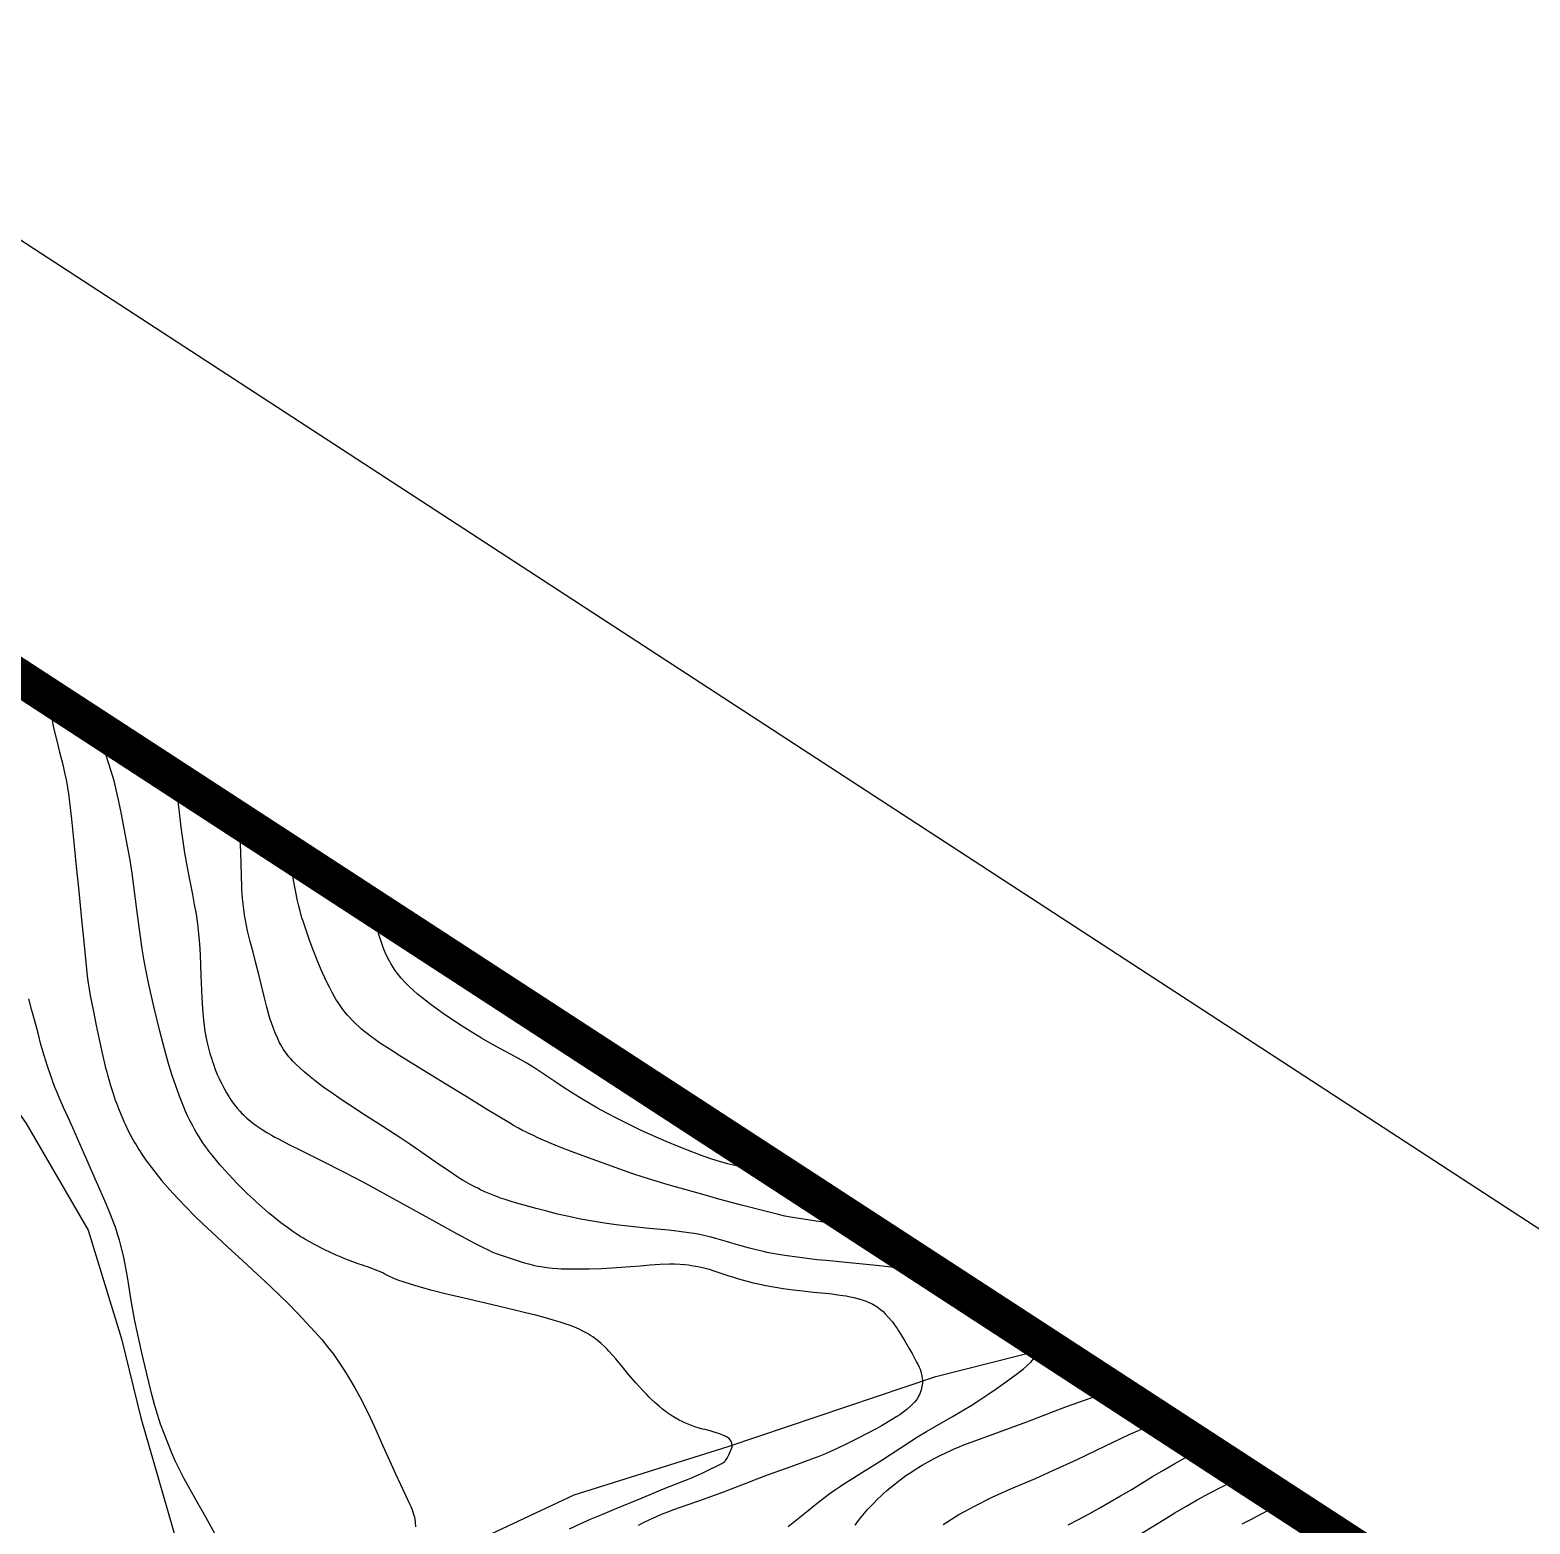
# Model space of a CAD drawing. Header units: millimetres. Extents: x 156921 to 159642, y 477538 to 479586.
# Drawn here: x 157450 to 157531.8, y 479382.6 to 479464 of the extents above; entities that cross this region are included whole.
import ezdxf
from ezdxf.enums import TextEntityAlignment as Align

# ---------------------------------------------------------------- set-up
doc = ezdxf.new("R2010")
doc.units = ezdxf.units.MM
doc.header["$MEASUREMENT"] = 0
doc.linetypes.add('AM4', pattern=[4, 0, -4])
doc.layers.add('99_가이드라인', color=83, linetype='Continuous', plot=False)
for name, color, linetype in [('CX-BORD-LIN1', 4, 'Continuous'), ('CX-BORD-LIN2', 3, 'Continuous'), ('CX-BORD-TEX3', 6, 'Continuous')]:
    doc.layers.add(name, color=color, linetype=linetype)
for name, color, linetype, transparency in [('D0025111', 66, 'AM4', 0.6), ('E0022112', 146, 'Continuous', 0.6), ('F0017111', 94, 'Continuous', 0.6), ('F0017114', 80, 'Continuous', 0.6)]:
    doc.layers.add(name, color=color, linetype=linetype, transparency=transparency)
doc.styles.add('TB_TEXT', font='BAREUNDOTUMPRO1.TTF')
doc.styles.add('TB_WBTXT', font='BareunDotumPro3.ttf')

# ---------------------------------------------------------------- blocks, each defined once
blk = doc.blocks.new('한맥도곽')
at = {"layer": '99_가이드라인'}
blk.add_lwpolyline([(0, 594), (841, 594), (841, 0), (0, 0)], close=True, dxfattribs=at)
at = {"layer": 'CX-BORD-LIN1', "const_width": 2}
blk.add_lwpolyline([(821, 20), (25, 20), (25, 574), (821, 574)], close=True, dxfattribs=at)
at = {"layer": 'CX-BORD-LIN1', "style": 'TB_TEXT'}
for tag, height, p in [('TR_RDAT5', 3.5, (342.5, 53)), ('TR_DGN5', 3.5, (476.118, 53)), ('TR_CHK5', 3.5, (506.118, 53)), ('TR_APP5', 3.5, (536.118, 53)), ('TR_RNUM5', 3, (310.105, 52.637)), ('TR_RDAT4', 3.5, (342.5, 47)), ('TR_DGN4', 3.5, (476.118, 47)), ('TR_CHK4', 3.5, (506.118, 47)), ('TR_APP4', 3.5, (536.118, 47)), ('TR_RNUM4', 3, (310.105, 46.637)), ('TR_RDAT3', 3.5, (342.5, 41)), ('TR_DGN3', 3.5, (476.118, 41)), ('TR_CHK3', 3.5, (506.118, 41)), ('TR_APP3', 3.5, (536.118, 41)), ('TR_RNUM3', 3, (310.105, 40.637)), ('TR_RDAT2', 3.5, (342.5, 35)), ('TR_DGN2', 3.5, (476.118, 35)), ('TR_CHK2', 3.5, (506.118, 35)), ('TR_APP2', 3.5, (536.118, 35)), ('TR_RNUM2', 3, (310.105, 34.637)), ('TR_RDAT1', 3.5, (342.5, 29)), ('TR_DGN1', 3.5, (476.118, 29)), ('TR_CHK1', 3.5, (506.118, 29)), ('TR_APP1', 3.5, (536.118, 29)), ('TR_RNUM1', 3, (310.105, 28.637))]:
    blk.add_attdef(tag, text='', height=height, dxfattribs=at).set_placement(p, align=Align.MIDDLE_CENTER)
for tag, p in [('TR_RCON5', (367.303, 53)), ('TR_RCON4', (367.303, 47)), ('TR_RCON3', (367.303, 41)), ('TR_RCON2', (367.303, 35)), ('TR_RCON1', (367.303, 29))]:
    blk.add_attdef(tag, text='', height=3.5, dxfattribs=at).set_placement(p, align=Align.MIDDLE_LEFT)
at = {"layer": 'CX-BORD-LIN2', "style": 'TB_TEXT'}
for tag, p in [('TD_VERSION', (825.5, 68.015)), ('적용표준버전', (825.5, 35))]:
    blk.add_attdef(tag, text='', height=3, rotation=90, dxfattribs=at).set_placement(p, align=Align.MIDDLE_CENTER)
at = {"layer": 'CX-BORD-TEX3', "style": 'TB_TEXT'}
for tag, height, p in [('노선이정', 4.5, (170.034, 51.456)), ('설계공구', 4.5, (568, 51.361)), ('도 면 명', 4.5, (696, 43.192)), ('설 계 사', 4.5, (170, 42.588)), ('시공공구', 4.5, (568, 42.687)), ('시 공 사', 4.5, (170, 33.593)), ('도면축척', 4.5, (568.291, 33.513)), ('건설분야', 4.5, (170, 25.125)), ('건설단계', 4.5, (240, 25.125)), ('도면번호', 4.5, (568.291, 24.791)), ('편철번호', 4.5, (696, 25.002)), ('개정번호', 3, (310.082, 23.662)), ('날짜', 3, (342.5, 23.662)), ('내   용', 3, (420.5, 23.662)), ('작성자', 3, (478, 23.662)), ('검토자', 3, (508, 23.662)), ('확인자', 3, (538, 23.662))]:
    blk.add_attdef(tag, text='', height=height, dxfattribs=at).set_placement(p, align=Align.MIDDLE)
at = {"layer": 'CX-BORD-TEX3'}
for tag, height, style, p in [('TD_LNDST', 4.5, 'TB_TEXT', (240, 51.5)), ('TD_DSECT', 4.5, 'TB_TEXT', (600.5, 51.5)), ('TD_DDIST', 4.5, 'TB_TEXT', (649.5, 51.5)), ('TD_DNAME_TOP', 4.5, 'TB_TEXT', (766, 50.118)), ('TD_CSECT', 4.5, 'TB_TEXT', (600.5, 42.5)), ('TD_CDIST', 4.5, 'TB_TEXT', (649.5, 42.5)), ('TD_DNAME_MAIN', 6, 'TB_WBTXT', (766, 41.473)), ('TD_SCAL', 4.5, 'TB_TEXT', (632, 33.748)), ('TD_CCOMP', 4.5, 'TB_TEXT', (240, 33.593)), ('TD_DNAME_BOT', 4, 'TB_TEXT', (766, 33.174)), ('TD_FIELD', 4.5, 'TB_TEXT', (205, 25.125)), ('TD_CSTEP', 4.5, 'TB_TEXT', (275.744, 25.125)), ('TD_DWGCODE', 4.5, 'TB_TEXT', (632, 24.791)), ('TD_DWGNO', 4.5, 'TB_TEXT', (766, 25.002))]:
    blk.add_attdef(tag, text='', height=height, dxfattribs=dict(at, style=style)).set_placement(p, align=Align.MIDDLE_CENTER)
at = {"layer": 'CX-BORD-TEX3', "style": 'TB_TEXT'}
for tag, height, width, p in [('TD_DCOMP', 4.5, 0.85, (240, 42.588)), ('TD_CNAME', 5, 0.8, (90, 27.596))]:
    blk.add_attdef(tag, text='', height=height, dxfattribs=dict(at, width=width)).set_placement(p, align=Align.MIDDLE_CENTER)

msp = doc.modelspace()

# ---------------------------------------------------------------- linework, layer by layer
at = {"layer": 'D0025111', "linetype": 'Continuous', "transparency": 33554521, "flags": 128}
msp.add_lwpolyline([(157409.977, 479424.481), (157409.444, 479425.916), (157409.636, 479426.466), (157409.948, 479426.894), (157410.808, 479427.411), (157411.911, 479427.369), (157413.641, 479427.615), (157426.403, 479434.04), (157426.775, 479433.919), (157427.015, 479433.787), (157427.585, 479433.199), (157431.95, 479426.075), (157436.406, 479420.14), (157440.936, 479415.403), (157445.263, 479410.987), (157449.84, 479404.396), (157453.215, 479398.575), (157455.033, 479392.66), (157456.091, 479388.358), (157458.015, 479381.692)], dxfattribs=at)
msp.add_lwpolyline([(157409.977, 479424.481), (157409.444, 479425.916), (157409.636, 479426.466), (157409.948, 479426.894), (157410.808, 479427.411), (157411.911, 479427.369), (157413.641, 479427.615), (157426.403, 479434.04), (157426.775, 479433.919), (157427.015, 479433.787), (157427.585, 479433.199), (157431.95, 479426.075), (157436.406, 479420.14), (157440.936, 479415.403), (157445.263, 479410.987), (157449.84, 479404.396), (157453.215, 479398.575), (157455.033, 479392.66), (157456.091, 479388.358), (157458.015, 479381.692)], dxfattribs=at)
at = {"layer": 'E0022112', "transparency": 33554521, "flags": 128}
msp.add_lwpolyline([(157452.643, 479354.191), (157457.076, 479356.733), (157460.256, 479358.884), (157461.29, 479359.603), (157463.101, 479361.333), (157464.361, 479363.38), (157465.48, 479369.73), (157466.203, 479371.99), (157466.492, 479372.941), (157469.117, 479377.124), (157471.734, 479379.592), (157474.862, 479381.878), (157479.687, 479384.164), (157488.076, 479386.794), (157499.38, 479390.602), (157505.555, 479392.175)], dxfattribs=at)
msp.add_lwpolyline([(157452.643, 479354.191), (157457.076, 479356.733), (157460.256, 479358.884), (157461.29, 479359.603), (157463.101, 479361.333), (157464.361, 479363.38), (157465.48, 479369.73), (157466.203, 479371.99), (157466.492, 479372.941), (157469.117, 479377.124), (157471.734, 479379.592), (157474.862, 479381.878), (157479.687, 479384.164), (157488.076, 479386.794), (157499.38, 479390.602), (157505.555, 479392.175)], dxfattribs=at)
at = {"layer": 'F0017111', "transparency": 33554521, "flags": 128}
for points in [[(157451.003, 479427.701), (157451.039, 479427.524), (157451.076, 479427.326), (157451.102, 479427.165), (157451.218, 479426.522), (157451.351, 479425.877), (157451.499, 479425.241), (157451.658, 479424.623), (157451.813, 479424.017), (157451.949, 479423.418), (157452.009, 479423.119), (157452.064, 479422.819), (157452.108, 479422.554), (157452.136, 479422.365), (157452.156, 479422.212), (157452.233, 479421.597), (157452.301, 479420.973), (157452.43, 479419.701), (157452.564, 479418.389), (157452.7, 479417.048), (157452.835, 479415.685), (157452.975, 479414.279), (157453.121, 479412.802), (157453.164, 479412.422), (157453.215, 479412.04), (157453.266, 479411.704), (157453.308, 479411.464), (157453.345, 479411.271), (157453.496, 479410.501), (157453.651, 479409.734), (157453.812, 479408.973), (157453.976, 479408.221), (157454.149, 479407.491), (157454.228, 479407.181), (157454.286, 479406.964), (157454.334, 479406.794), (157454.432, 479406.459), (157454.534, 479406.131), (157454.626, 479405.851), (157454.694, 479405.655), (157454.75, 479405.502), (157454.865, 479405.198), (157454.985, 479404.9), (157455.094, 479404.642), (157455.175, 479404.46), (157455.241, 479404.317), (157455.378, 479404.033), (157455.52, 479403.756), (157455.649, 479403.519), (157455.744, 479403.352), (157455.823, 479403.222), (157455.983, 479402.964), (157456.146, 479402.712), (157456.292, 479402.495), (157456.399, 479402.343), (157456.486, 479402.224), (157456.847, 479401.747), (157457.233, 479401.269), (157457.647, 479400.788), (157458.09, 479400.304), (157458.55, 479399.825), (157459.015, 479399.359), (157459.478, 479398.909), (157459.931, 479398.479), (157460.8, 479397.677), (157461.622, 479396.925), (157462.423, 479396.185), (157462.82, 479395.816), (157463.207, 479395.449), (157464.104, 479394.575), (157464.614, 479394.061), (157465.114, 479393.533), (157465.566, 479393.036), (157465.936, 479392.616), (157466.259, 479392.226), (157466.572, 479391.817), (157466.725, 479391.607), (157466.875, 479391.39), (157467.168, 479390.943), (157467.457, 479390.473), (157467.749, 479389.978), (157468.035, 479389.463), (157468.308, 479388.934), (157468.566, 479388.4), (157468.81, 479387.869), (157469.269, 479386.826), (157469.711, 479385.824), (157469.948, 479385.303), (157470.222, 479384.714), (157470.498, 479384.133), (157470.74, 479383.634), (157470.794, 479383.518), (157470.843, 479383.401), (157470.925, 479383.162), (157470.983, 479382.948), (157471, 479382.87), (157471.009, 479382.823), (157471.028, 479382.662), (157471.053, 479382.405)], [(157451.003, 479427.701), (157451.039, 479427.524), (157451.076, 479427.326), (157451.102, 479427.165), (157451.218, 479426.522), (157451.351, 479425.877), (157451.499, 479425.241), (157451.658, 479424.623), (157451.813, 479424.017), (157451.949, 479423.418), (157452.009, 479423.119), (157452.064, 479422.819), (157452.108, 479422.554), (157452.136, 479422.365), (157452.156, 479422.212), (157452.233, 479421.597), (157452.301, 479420.973), (157452.43, 479419.701), (157452.564, 479418.389), (157452.7, 479417.048), (157452.835, 479415.685), (157452.975, 479414.279), (157453.121, 479412.802), (157453.164, 479412.422), (157453.215, 479412.04), (157453.266, 479411.704), (157453.308, 479411.464), (157453.345, 479411.271), (157453.496, 479410.501), (157453.651, 479409.734), (157453.812, 479408.973), (157453.976, 479408.221), (157454.149, 479407.491), (157454.228, 479407.181), (157454.286, 479406.964), (157454.334, 479406.794), (157454.432, 479406.459), (157454.534, 479406.131), (157454.626, 479405.851), (157454.694, 479405.655), (157454.75, 479405.502), (157454.865, 479405.198), (157454.985, 479404.9), (157455.094, 479404.642), (157455.175, 479404.46), (157455.241, 479404.317), (157455.378, 479404.033), (157455.52, 479403.756), (157455.649, 479403.519), (157455.744, 479403.352), (157455.823, 479403.222), (157455.983, 479402.964), (157456.146, 479402.712), (157456.292, 479402.495), (157456.399, 479402.343), (157456.486, 479402.224), (157456.847, 479401.747), (157457.233, 479401.269), (157457.647, 479400.788), (157458.09, 479400.304), (157458.55, 479399.825), (157459.015, 479399.359), (157459.478, 479398.909), (157459.931, 479398.479), (157460.8, 479397.677), (157461.622, 479396.925), (157462.423, 479396.185), (157462.82, 479395.816), (157463.207, 479395.449), (157464.104, 479394.575), (157464.614, 479394.061), (157465.114, 479393.533), (157465.566, 479393.036), (157465.936, 479392.616), (157466.259, 479392.226), (157466.572, 479391.817), (157466.725, 479391.607), (157466.875, 479391.39), (157467.168, 479390.943), (157467.457, 479390.473), (157467.749, 479389.978), (157468.035, 479389.463), (157468.308, 479388.934), (157468.566, 479388.4), (157468.81, 479387.869), (157469.269, 479386.826), (157469.711, 479385.824), (157469.948, 479385.303), (157470.222, 479384.714), (157470.498, 479384.133), (157470.74, 479383.634), (157470.794, 479383.518), (157470.843, 479383.401), (157470.925, 479383.162), (157470.983, 479382.948), (157471, 479382.87), (157471.009, 479382.823), (157471.028, 479382.662), (157471.053, 479382.405)], [(157457.955, 479423.174), (157457.995, 479422.848), (157458.07, 479422.25), (157458.141, 479421.64), (157458.284, 479420.394), (157458.367, 479419.766), (157458.465, 479419.143), (157458.572, 479418.535), (157458.681, 479417.953), (157458.897, 479416.858), (157458.997, 479416.331), (157459.09, 479415.801), (157459.17, 479415.266), (157459.232, 479414.722), (157459.278, 479414.168), (157459.309, 479413.604), (157459.359, 479412.449), (157459.414, 479411.257), (157459.449, 479410.644), (157459.497, 479410.021), (157459.529, 479409.708), (157459.573, 479409.398), (157459.618, 479409.13), (157459.657, 479408.94), (157459.692, 479408.79), (157459.766, 479408.491), (157459.848, 479408.197), (157459.924, 479407.942), (157459.983, 479407.762), (157460.033, 479407.62), (157460.137, 479407.34), (157460.247, 479407.068), (157460.348, 479406.835), (157460.425, 479406.673), (157460.488, 479406.547), (157460.617, 479406.299), (157460.75, 479406.064), (157460.869, 479405.865), (157460.956, 479405.73), (157461.027, 479405.626), (157461.175, 479405.422), (157461.333, 479405.226), (157461.478, 479405.059), (157461.588, 479404.943), (157461.679, 479404.854), (157461.866, 479404.68), (157462.061, 479404.513), (157462.236, 479404.373), (157462.366, 479404.278), (157462.473, 479404.205), (157462.7, 479404.055), (157462.954, 479403.899), (157463.195, 479403.757), (157463.383, 479403.652), (157463.544, 479403.565), (157464.175, 479403.232), (157464.778, 479402.929), (157465.934, 479402.354), (157467.123, 479401.753), (157467.755, 479401.429), (157468.409, 479401.086), (157469.631, 479400.418), (157471.969, 479399.118), (157473.275, 479398.397), (157474.297, 479397.853), (157474.692, 479397.651), (157474.995, 479397.499), (157475.199, 479397.401), (157475.293, 479397.359), (157475.487, 479397.295), (157476.683, 479396.895), (157476.974, 479396.804), (157477.27, 479396.723), (157477.533, 479396.66), (157477.723, 479396.622), (157477.878, 479396.595), (157478.19, 479396.548), (157478.504, 479396.512), (157478.782, 479396.488), (157478.982, 479396.478), (157479.143, 479396.474), (157479.807, 479396.465), (157480.51, 479396.473), (157481.178, 479396.494), (157481.736, 479396.526), (157482.764, 479396.598), (157483.292, 479396.637), (157483.83, 479396.683), (157484.365, 479396.724), (157484.89, 479396.748), (157485.159, 479396.748), (157485.447, 479396.733), (157485.713, 479396.71), (157485.914, 479396.685), (157486.082, 479396.658), (157486.416, 479396.598), (157486.747, 479396.522), (157487.035, 479396.445), (157487.238, 479396.381), (157487.399, 479396.324), (157487.726, 479396.212), (157488.064, 479396.102), (157488.366, 479396.008), (157488.588, 479395.943), (157488.77, 479395.892), (157489.12, 479395.797), (157489.445, 479395.714), (157489.71, 479395.651), (157489.885, 479395.613), (157490.015, 479395.589), (157490.538, 479395.494), (157491.074, 479395.408), (157491.612, 479395.332), (157492.146, 479395.266), (157492.72, 479395.202), (157493.38, 479395.137), (157493.723, 479395.102), (157494.049, 479395.062), (157494.323, 479395.023), (157494.509, 479394.993), (157494.651, 479394.967), (157494.93, 479394.909), (157495.2, 479394.839), (157495.429, 479394.77), (157495.587, 479394.713), (157495.71, 479394.663), (157495.832, 479394.609), (157495.951, 479394.547), (157496.185, 479394.403), (157496.383, 479394.256), (157496.453, 479394.198), (157496.494, 479394.161), (157496.627, 479394.024), (157496.832, 479393.802), (157497.023, 479393.574), (157497.179, 479393.37), (157497.282, 479393.221), (157497.358, 479393.099), (157497.659, 479392.606), (157497.956, 479392.101), (157498.099, 479391.849), (157498.233, 479391.6), (157498.344, 479391.385), (157498.419, 479391.235), (157498.475, 479391.116), (157498.527, 479390.996), (157498.57, 479390.875), (157498.628, 479390.628), (157498.645, 479390.511), (157498.655, 479390.409), (157498.658, 479390.33), (157498.657, 479390.282), (157498.637, 479390.119), (157498.617, 479389.99), (157498.588, 479389.866), (157498.502, 479389.63), (157498.451, 479389.524), (157498.402, 479389.434), (157498.361, 479389.367), (157498.332, 479389.328), (157498.222, 479389.206), (157498.13, 479389.108), (157498.03, 479389.01), (157497.808, 479388.815), (157497.592, 479388.645), (157497.421, 479388.524), (157497.271, 479388.427), (157496.978, 479388.242), (157496.697, 479388.071), (157496.46, 479387.931), (157496.298, 479387.84), (157496.173, 479387.773), (157495.127, 479387.226), (157494.569, 479386.947), (157493.986, 479386.668), (157493.686, 479386.531), (157493.381, 479386.399), (157493.112, 479386.286), (157492.917, 479386.208), (157492.759, 479386.147), (157492.128, 479385.911), (157491.497, 479385.689), (157490.872, 479385.472), (157490.256, 479385.247), (157489.646, 479385.015), (157489.035, 479384.774), (157488.414, 479384.53), (157487.777, 479384.284), (157487.123, 479384.044), (157486.452, 479383.813), (157485.774, 479383.581), (157485.099, 479383.337), (157484.764, 479383.21), (157484.435, 479383.078), (157484.151, 479382.958), (157483.951, 479382.869), (157483.793, 479382.796), (157483.48, 479382.648), (157483.171, 479382.493)], [(157457.955, 479423.174), (157457.995, 479422.848), (157458.07, 479422.25), (157458.141, 479421.64), (157458.284, 479420.394), (157458.367, 479419.766), (157458.465, 479419.143), (157458.572, 479418.535), (157458.681, 479417.953), (157458.897, 479416.858), (157458.997, 479416.331), (157459.09, 479415.801), (157459.17, 479415.266), (157459.232, 479414.722), (157459.278, 479414.168), (157459.309, 479413.604), (157459.359, 479412.449), (157459.414, 479411.257), (157459.449, 479410.644), (157459.497, 479410.021), (157459.529, 479409.708), (157459.573, 479409.398), (157459.618, 479409.13), (157459.657, 479408.94), (157459.692, 479408.79), (157459.766, 479408.491), (157459.848, 479408.197), (157459.924, 479407.942), (157459.983, 479407.762), (157460.033, 479407.62), (157460.137, 479407.34), (157460.247, 479407.068), (157460.348, 479406.835), (157460.425, 479406.673), (157460.488, 479406.547), (157460.617, 479406.299), (157460.75, 479406.064), (157460.869, 479405.865), (157460.956, 479405.73), (157461.027, 479405.626), (157461.175, 479405.422), (157461.333, 479405.226), (157461.478, 479405.059), (157461.588, 479404.943), (157461.679, 479404.854), (157461.866, 479404.68), (157462.061, 479404.513), (157462.236, 479404.373), (157462.366, 479404.278), (157462.473, 479404.205), (157462.7, 479404.055), (157462.954, 479403.899), (157463.195, 479403.757), (157463.383, 479403.652), (157463.544, 479403.565), (157464.175, 479403.232), (157464.778, 479402.929), (157465.934, 479402.354), (157467.123, 479401.753), (157467.755, 479401.429), (157468.409, 479401.086), (157469.631, 479400.418), (157471.969, 479399.118), (157473.275, 479398.397), (157474.297, 479397.853), (157474.692, 479397.651), (157474.995, 479397.499), (157475.199, 479397.401), (157475.293, 479397.359), (157475.487, 479397.295), (157476.683, 479396.895), (157476.974, 479396.804), (157477.27, 479396.723), (157477.533, 479396.66), (157477.723, 479396.622), (157477.878, 479396.595), (157478.19, 479396.548), (157478.504, 479396.512), (157478.782, 479396.488), (157478.982, 479396.478), (157479.143, 479396.474), (157479.807, 479396.465), (157480.51, 479396.473), (157481.178, 479396.494), (157481.736, 479396.526), (157482.764, 479396.598), (157483.292, 479396.637), (157483.83, 479396.683), (157484.365, 479396.724), (157484.89, 479396.748), (157485.159, 479396.748), (157485.447, 479396.733), (157485.713, 479396.71), (157485.914, 479396.685), (157486.082, 479396.658), (157486.416, 479396.598), (157486.747, 479396.522), (157487.035, 479396.445), (157487.238, 479396.381), (157487.399, 479396.324), (157487.726, 479396.212), (157488.064, 479396.102), (157488.366, 479396.008), (157488.588, 479395.943), (157488.77, 479395.892), (157489.12, 479395.797), (157489.445, 479395.714), (157489.71, 479395.651), (157489.885, 479395.613), (157490.015, 479395.589), (157490.538, 479395.494), (157491.074, 479395.408), (157491.612, 479395.332), (157492.146, 479395.266), (157492.72, 479395.202), (157493.38, 479395.137), (157493.723, 479395.102), (157494.049, 479395.062), (157494.323, 479395.023), (157494.509, 479394.993), (157494.651, 479394.967), (157494.93, 479394.909), (157495.2, 479394.839), (157495.429, 479394.77), (157495.587, 479394.713), (157495.71, 479394.663), (157495.832, 479394.609), (157495.951, 479394.547), (157496.185, 479394.403), (157496.383, 479394.256), (157496.453, 479394.198), (157496.494, 479394.161), (157496.627, 479394.024), (157496.832, 479393.802), (157497.023, 479393.574), (157497.179, 479393.37), (157497.282, 479393.221), (157497.358, 479393.099), (157497.659, 479392.606), (157497.956, 479392.101), (157498.099, 479391.849), (157498.233, 479391.6), (157498.344, 479391.385), (157498.419, 479391.235), (157498.475, 479391.116), (157498.527, 479390.996), (157498.57, 479390.875), (157498.628, 479390.628), (157498.645, 479390.511), (157498.655, 479390.409), (157498.658, 479390.33), (157498.657, 479390.282), (157498.637, 479390.119), (157498.617, 479389.99), (157498.588, 479389.866), (157498.502, 479389.63), (157498.451, 479389.524), (157498.402, 479389.434), (157498.361, 479389.367), (157498.332, 479389.328), (157498.222, 479389.206), (157498.13, 479389.108), (157498.03, 479389.01), (157497.808, 479388.815), (157497.592, 479388.645), (157497.421, 479388.524), (157497.271, 479388.427), (157496.978, 479388.242), (157496.697, 479388.071), (157496.46, 479387.931), (157496.298, 479387.84), (157496.173, 479387.773), (157495.127, 479387.226), (157494.569, 479386.947), (157493.986, 479386.668), (157493.686, 479386.531), (157493.381, 479386.399), (157493.112, 479386.286), (157492.917, 479386.208), (157492.759, 479386.147), (157492.128, 479385.911), (157491.497, 479385.689), (157490.872, 479385.472), (157490.256, 479385.247), (157489.646, 479385.015), (157489.035, 479384.774), (157488.414, 479384.53), (157487.777, 479384.284), (157487.123, 479384.044), (157486.452, 479383.813), (157485.774, 479383.581), (157485.099, 479383.337), (157484.764, 479383.21), (157484.435, 479383.078), (157484.151, 479382.958), (157483.951, 479382.869), (157483.793, 479382.796), (157483.48, 479382.648), (157483.171, 479382.493)], [(157499.659, 479396.015), (157499.633, 479396.022), (157498.955, 479396.188), (157498.389, 479396.313), (157497.879, 479396.411), (157497.373, 479396.499), (157496.813, 479396.58), (157496.141, 479396.659), (157495.408, 479396.734), (157494.666, 479396.805), (157493.41, 479396.917), (157492.899, 479396.968), (157492.385, 479397.03), (157491.166, 479397.2), (157490.819, 479397.254), (157490.483, 479397.312), (157490.197, 479397.367), (157489.999, 479397.409), (157489.844, 479397.445), (157489.538, 479397.518), (157489.235, 479397.597), (157488.974, 479397.669), (157488.789, 479397.724), (157488.643, 479397.769), (157488.042, 479397.95), (157487.409, 479398.13), (157487.08, 479398.215), (157486.745, 479398.292), (157486.448, 479398.352), (157486.231, 479398.39), (157486.055, 479398.417), (157485.4, 479398.509), (157485.142, 479398.541), (157484.971, 479398.559), (157484.844, 479398.571), (157483.777, 479398.674), (157482.603, 479398.798), (157481.98, 479398.874), (157481.34, 479398.964), (157480.69, 479399.067), (157480.038, 479399.185), (157479.399, 479399.315), (157478.787, 479399.456), (157478.197, 479399.604), (157477.62, 479399.756), (157476.485, 479400.071), (157476.203, 479400.155), (157475.922, 479400.246), (157475.678, 479400.33), (157475.505, 479400.394), (157475.366, 479400.448), (157475.093, 479400.558), (157474.825, 479400.674), (157474.594, 479400.78), (157474.432, 479400.859), (157474.305, 479400.924), (157474.055, 479401.055), (157473.814, 479401.189), (157473.61, 479401.308), (157473.469, 479401.395), (157473.36, 479401.465), (157472.877, 479401.784), (157472.298, 479402.18), (157471.205, 479402.936), (157470.733, 479403.26), (157470.243, 479403.585), (157469.257, 479404.228), (157468.326, 479404.834), (157467.461, 479405.393), (157466.993, 479405.702), (157466.432, 479406.089), (157466.132, 479406.304), (157465.836, 479406.522), (157465.582, 479406.716), (157465.403, 479406.857), (157465.262, 479406.97), (157464.988, 479407.2), (157464.729, 479407.432), (157464.514, 479407.638), (157464.369, 479407.787), (157464.259, 479407.907), (157464.151, 479408.03), (157464.049, 479408.157), (157463.858, 479408.425), (157463.705, 479408.673), (157463.654, 479408.764), (157463.625, 479408.821), (157463.537, 479409.017), (157463.404, 479409.325), (157463.286, 479409.622), (157463.194, 479409.874), (157463.137, 479410.048), (157463.097, 479410.182), (157462.943, 479410.733), (157462.795, 479411.314), (157462.503, 479412.517), (157462.352, 479413.12), (157462.194, 479413.716), (157462.039, 479414.306), (157461.897, 479414.892), (157461.832, 479415.185), (157461.776, 479415.477), (157461.732, 479415.734), (157461.705, 479415.917), (157461.687, 479416.064), (157461.653, 479416.359), (157461.625, 479416.659), (157461.604, 479416.924), (157461.592, 479417.115), (157461.585, 479417.27), (157461.562, 479417.898), (157461.549, 479418.544), (157461.532, 479419.199), (157461.499, 479419.856), (157461.475, 479420.183), (157461.445, 479420.505), (157461.413, 479420.785), (157461.394, 479420.934)], [(157499.659, 479396.015), (157499.633, 479396.022), (157498.955, 479396.188), (157498.389, 479396.313), (157497.879, 479396.411), (157497.373, 479396.499), (157496.813, 479396.58), (157496.141, 479396.659), (157495.408, 479396.734), (157494.666, 479396.805), (157493.41, 479396.917), (157492.899, 479396.968), (157492.385, 479397.03), (157491.166, 479397.2), (157490.819, 479397.254), (157490.483, 479397.312), (157490.197, 479397.367), (157489.999, 479397.409), (157489.844, 479397.445), (157489.538, 479397.518), (157489.235, 479397.597), (157488.974, 479397.669), (157488.789, 479397.724), (157488.643, 479397.769), (157488.042, 479397.95), (157487.409, 479398.13), (157487.08, 479398.215), (157486.745, 479398.292), (157486.448, 479398.352), (157486.231, 479398.39), (157486.055, 479398.417), (157485.4, 479398.509), (157485.142, 479398.541), (157484.971, 479398.559), (157484.844, 479398.571), (157483.777, 479398.674), (157482.603, 479398.798), (157481.98, 479398.874), (157481.34, 479398.964), (157480.69, 479399.067), (157480.038, 479399.185), (157479.399, 479399.315), (157478.787, 479399.456), (157478.197, 479399.604), (157477.62, 479399.756), (157476.485, 479400.071), (157476.203, 479400.155), (157475.922, 479400.246), (157475.678, 479400.33), (157475.505, 479400.394), (157475.366, 479400.448), (157475.093, 479400.558), (157474.825, 479400.674), (157474.594, 479400.78), (157474.432, 479400.859), (157474.305, 479400.924), (157474.055, 479401.055), (157473.814, 479401.189), (157473.61, 479401.308), (157473.469, 479401.395), (157473.36, 479401.465), (157472.877, 479401.784), (157472.298, 479402.18), (157471.205, 479402.936), (157470.733, 479403.26), (157470.243, 479403.585), (157469.257, 479404.228), (157468.326, 479404.834), (157467.461, 479405.393), (157466.993, 479405.702), (157466.432, 479406.089), (157466.132, 479406.304), (157465.836, 479406.522), (157465.582, 479406.716), (157465.403, 479406.857), (157465.262, 479406.97), (157464.988, 479407.2), (157464.729, 479407.432), (157464.514, 479407.638), (157464.369, 479407.787), (157464.259, 479407.907), (157464.151, 479408.03), (157464.049, 479408.157), (157463.858, 479408.425), (157463.705, 479408.673), (157463.654, 479408.764), (157463.625, 479408.821), (157463.537, 479409.017), (157463.404, 479409.325), (157463.286, 479409.622), (157463.194, 479409.874), (157463.137, 479410.048), (157463.097, 479410.182), (157462.943, 479410.733), (157462.795, 479411.314), (157462.503, 479412.517), (157462.352, 479413.12), (157462.194, 479413.716), (157462.039, 479414.306), (157461.897, 479414.892), (157461.832, 479415.185), (157461.776, 479415.477), (157461.732, 479415.734), (157461.705, 479415.917), (157461.687, 479416.064), (157461.653, 479416.359), (157461.625, 479416.659), (157461.604, 479416.924), (157461.592, 479417.115), (157461.585, 479417.27), (157461.562, 479417.898), (157461.549, 479418.544), (157461.532, 479419.199), (157461.499, 479419.856), (157461.475, 479420.183), (157461.445, 479420.505), (157461.413, 479420.785), (157461.394, 479420.934)], [(157495.468, 479398.745), (157494.937, 479398.802), (157494.242, 479398.883), (157493.552, 479398.971), (157492.865, 479399.066), (157492.182, 479399.169), (157491.588, 479399.268), (157491.167, 479399.347), (157490.747, 479399.442), (157490.157, 479399.587), (157488.801, 479399.932), (157488.121, 479400.113), (157487.445, 479400.309), (157486.773, 479400.507), (157486.108, 479400.693), (157484.801, 479401.054), (157484.151, 479401.244), (157483.493, 479401.45), (157482.832, 479401.671), (157482.172, 479401.903), (157480.869, 479402.377), (157479.584, 479402.85), (157478.953, 479403.09), (157478.34, 479403.338), (157478.188, 479403.401), (157478.003, 479403.481), (157477.749, 479403.595), (157477.464, 479403.727), (157477.187, 479403.861), (157477.051, 479403.929), (157476.882, 479404.016), (157476.649, 479404.141), (157476.385, 479404.286), (157476.126, 479404.436), (157474.973, 479405.128), (157473.796, 479405.854), (157472.695, 479406.539), (157471.432, 479407.311), (157470.19, 479408.077), (157469.657, 479408.416), (157469.145, 479408.753), (157469.02, 479408.837), (157468.868, 479408.944), (157468.661, 479409.094), (157468.432, 479409.269), (157468.212, 479409.446), (157468.104, 479409.535), (157467.974, 479409.649), (157467.8, 479409.812), (157467.609, 479410.003), (157467.428, 479410.199), (157467.34, 479410.298), (157467.235, 479410.424), (157467.095, 479410.604), (157466.941, 479410.814), (157466.797, 479411.028), (157466.727, 479411.136), (157466.637, 479411.286), (157466.508, 479411.52), (157466.357, 479411.811), (157466.201, 479412.131), (157465.914, 479412.757), (157465.688, 479413.292), (157465.491, 479413.794), (157465.293, 479414.32), (157465.1, 479414.861), (157464.921, 479415.409), (157464.878, 479415.547), (157464.826, 479415.72), (157464.76, 479415.962), (157464.689, 479416.239), (157464.623, 479416.516), (157464.505, 479417.076), (157464.398, 479417.644), (157464.3, 479418.225), (157464.209, 479418.825), (157464.17, 479419.126)], [(157495.468, 479398.745), (157494.937, 479398.802), (157494.242, 479398.883), (157493.552, 479398.971), (157492.865, 479399.066), (157492.182, 479399.169), (157491.588, 479399.268), (157491.167, 479399.347), (157490.747, 479399.442), (157490.157, 479399.587), (157488.801, 479399.932), (157488.121, 479400.113), (157487.445, 479400.309), (157486.773, 479400.507), (157486.108, 479400.693), (157484.801, 479401.054), (157484.151, 479401.244), (157483.493, 479401.45), (157482.832, 479401.671), (157482.172, 479401.903), (157480.869, 479402.377), (157479.584, 479402.85), (157478.953, 479403.09), (157478.34, 479403.338), (157478.188, 479403.401), (157478.003, 479403.481), (157477.749, 479403.595), (157477.464, 479403.727), (157477.187, 479403.861), (157477.051, 479403.929), (157476.882, 479404.016), (157476.649, 479404.141), (157476.385, 479404.286), (157476.126, 479404.436), (157474.973, 479405.128), (157473.796, 479405.854), (157472.695, 479406.539), (157471.432, 479407.311), (157470.19, 479408.077), (157469.657, 479408.416), (157469.145, 479408.753), (157469.02, 479408.837), (157468.868, 479408.944), (157468.661, 479409.094), (157468.432, 479409.269), (157468.212, 479409.446), (157468.104, 479409.535), (157467.974, 479409.649), (157467.8, 479409.812), (157467.609, 479410.003), (157467.428, 479410.199), (157467.34, 479410.298), (157467.235, 479410.424), (157467.095, 479410.604), (157466.941, 479410.814), (157466.797, 479411.028), (157466.727, 479411.136), (157466.637, 479411.286), (157466.508, 479411.52), (157466.357, 479411.811), (157466.201, 479412.131), (157465.914, 479412.757), (157465.688, 479413.292), (157465.491, 479413.794), (157465.293, 479414.32), (157465.1, 479414.861), (157464.921, 479415.409), (157464.878, 479415.547), (157464.826, 479415.72), (157464.76, 479415.962), (157464.689, 479416.239), (157464.623, 479416.516), (157464.505, 479417.076), (157464.398, 479417.644), (157464.3, 479418.225), (157464.209, 479418.825), (157464.17, 479419.126)], [(157491.27, 479401.478), (157491.162, 479401.497), (157490.545, 479401.616), (157489.924, 479401.747), (157489.298, 479401.888), (157488.673, 479402.039), (157488.05, 479402.199), (157487.737, 479402.286), (157487.42, 479402.381), (157487.14, 479402.47), (157486.937, 479402.538), (157486.773, 479402.596), (157486.103, 479402.842), (157485.406, 479403.117), (157484.697, 479403.412), (157483.994, 479403.718), (157483.307, 479404.031), (157482.646, 479404.347), (157482.027, 479404.657), (157481.465, 479404.951), (157480.95, 479405.233), (157480.47, 479405.508), (157480.009, 479405.784), (157479.55, 479406.071), (157479.091, 479406.366), (157478.631, 479406.669), (157477.756, 479407.262), (157477.542, 479407.406), (157477.312, 479407.552), (157477.102, 479407.681), (157476.943, 479407.774), (157476.811, 479407.849), (157476.263, 479408.154), (157475.68, 479408.465), (157475.121, 479408.765), (157474.645, 479409.04), (157474.161, 479409.334), (157473.583, 479409.695), (157473.276, 479409.891), (157472.98, 479410.087), (157472.729, 479410.257), (157472.556, 479410.378), (157472.421, 479410.475), (157471.897, 479410.861), (157471.399, 479411.246), (157471.159, 479411.442), (157470.925, 479411.646), (157470.726, 479411.83), (157470.586, 479411.966), (157470.478, 479412.078), (157470.266, 479412.309), (157470.067, 479412.557), (157469.9, 479412.784), (157469.788, 479412.956), (157469.703, 479413.099), (157469.62, 479413.244), (157469.541, 479413.393), (157469.395, 479413.702), (157469.278, 479413.981), (157469.204, 479414.19), (157469.151, 479414.362), (157469.052, 479414.695), (157468.968, 479415.004), (157468.906, 479415.258), (157468.87, 479415.426), (157468.848, 479415.551), (157468.761, 479416.054), (157468.746, 479416.147)], [(157460.311, 479381.686), (157459.733, 479382.74), (157459.477, 479383.201), (157459.21, 479383.672), (157458.676, 479384.61), (157458.423, 479385.073), (157458.185, 479385.535), (157457.96, 479386.004), (157457.748, 479386.487), (157457.545, 479386.983), (157457.348, 479387.491), (157457.161, 479388.01), (157456.989, 479388.539), (157456.83, 479389.076), (157456.682, 479389.623), (157456.403, 479390.743), (157456.136, 479391.885), (157455.877, 479393.048), (157455.754, 479393.641), (157455.643, 479394.243), (157455.541, 479394.848), (157455.445, 479395.448), (157455.35, 479396.039), (157455.247, 479396.614), (157455.131, 479397.181), (157454.996, 479397.749), (157454.921, 479398.032), (157454.836, 479398.313), (157454.757, 479398.559), (157454.696, 479398.734), (157454.644, 479398.873), (157454.426, 479399.436), (157454.188, 479400.013), (157453.675, 479401.205), (157453.148, 479402.406), (157452.635, 479403.577), (157452.381, 479404.15), (157452.125, 479404.711), (157451.872, 479405.265), (157451.632, 479405.812), (157451.517, 479406.086), (157451.405, 479406.364), (157451.311, 479406.61), (157451.246, 479406.787), (157451.195, 479406.931), (157450.999, 479407.511), (157450.815, 479408.101), (157450.643, 479408.699), (157450.482, 479409.303), (157450.321, 479409.916), (157450.151, 479410.541), (157449.979, 479411.174)], [(157460.311, 479381.686), (157459.733, 479382.74), (157459.477, 479383.201), (157459.21, 479383.672), (157458.676, 479384.61), (157458.423, 479385.073), (157458.185, 479385.535), (157457.96, 479386.004), (157457.748, 479386.487), (157457.545, 479386.983), (157457.348, 479387.491), (157457.161, 479388.01), (157456.989, 479388.539), (157456.83, 479389.076), (157456.682, 479389.623), (157456.403, 479390.743), (157456.136, 479391.885), (157455.877, 479393.048), (157455.754, 479393.641), (157455.643, 479394.243), (157455.541, 479394.848), (157455.445, 479395.448), (157455.35, 479396.039), (157455.247, 479396.614), (157455.131, 479397.181), (157454.996, 479397.749), (157454.921, 479398.032), (157454.836, 479398.313), (157454.757, 479398.559), (157454.696, 479398.734), (157454.644, 479398.873), (157454.426, 479399.436), (157454.188, 479400.013), (157453.675, 479401.205), (157453.148, 479402.406), (157452.635, 479403.577), (157452.381, 479404.15), (157452.125, 479404.711), (157451.872, 479405.265), (157451.632, 479405.812), (157451.517, 479406.086), (157451.405, 479406.364), (157451.311, 479406.61), (157451.246, 479406.787), (157451.195, 479406.931), (157450.999, 479407.511), (157450.815, 479408.101), (157450.643, 479408.699), (157450.482, 479409.303), (157450.321, 479409.916), (157450.151, 479410.541), (157449.979, 479411.174)], [(157491.344, 479382.439), (157492.336, 479383.237), (157492.826, 479383.624), (157493.317, 479384.005), (157493.565, 479384.191), (157493.817, 479384.372), (157494.04, 479384.527), (157494.201, 479384.634), (157494.331, 479384.719), (157494.857, 479385.054), (157495.393, 479385.388), (157495.928, 479385.72), (157496.449, 479386.052), (157497.442, 479386.699), (157497.921, 479387.01), (157498.397, 479387.312), (157498.874, 479387.605), (157499.357, 479387.887), (157500.338, 479388.445), (157500.829, 479388.732), (157501.311, 479389.028), (157501.779, 479389.327), (157502.223, 479389.621), (157502.682, 479389.936), (157503.192, 479390.301), (157503.702, 479390.677), (157504.156, 479391.027), (157504.363, 479391.203), (157504.555, 479391.392), (157504.714, 479391.566), (157504.82, 479391.699), (157504.899, 479391.81), (157504.97, 479391.924), (157505.025, 479392.043), (157505.087, 479392.296), (157505.098, 479392.421), (157505.098, 479392.473)], [(157491.344, 479382.439), (157492.336, 479383.237), (157492.826, 479383.624), (157493.317, 479384.005), (157493.565, 479384.191), (157493.817, 479384.372), (157494.04, 479384.527), (157494.201, 479384.634), (157494.331, 479384.719), (157494.857, 479385.054), (157495.393, 479385.388), (157495.928, 479385.72), (157496.449, 479386.052), (157497.442, 479386.699), (157497.921, 479387.01), (157498.397, 479387.312), (157498.874, 479387.605), (157499.357, 479387.887), (157500.338, 479388.445), (157500.829, 479388.732), (157501.311, 479389.028), (157501.779, 479389.327), (157502.223, 479389.621), (157502.682, 479389.936), (157503.192, 479390.301), (157503.702, 479390.677), (157504.156, 479391.027), (157504.363, 479391.203), (157504.555, 479391.392), (157504.714, 479391.566), (157504.82, 479391.699), (157504.899, 479391.81), (157504.97, 479391.924), (157505.025, 479392.043), (157505.087, 479392.296), (157505.098, 479392.421), (157505.098, 479392.473)], [(157494.99, 479382.503), (157495.09, 479382.639), (157495.236, 479382.83), (157495.409, 479383.046), (157495.591, 479383.261), (157495.684, 479383.369), (157495.806, 479383.503), (157495.986, 479383.691), (157496.202, 479383.907), (157496.43, 479384.124), (157496.547, 479384.232), (157496.698, 479384.366), (157496.918, 479384.553), (157497.178, 479384.764), (157497.447, 479384.974), (157497.585, 479385.078), (157497.762, 479385.206), (157498.02, 479385.382), (157498.324, 479385.578), (157498.639, 479385.771), (157498.8, 479385.866), (157499.003, 479385.98), (157499.292, 479386.134), (157499.626, 479386.303), (157499.965, 479386.464), (157500.136, 479386.542), (157500.352, 479386.637), (157500.659, 479386.767), (157501.014, 479386.91), (157501.375, 479387.048), (157502.109, 479387.319), (157502.858, 479387.587), (157503.608, 479387.859), (157504.345, 479388.14), (157505.79, 479388.699), (157506.507, 479388.968), (157507.227, 479389.227), (157508.661, 479389.735), (157509.077, 479389.882)], [(157494.99, 479382.503), (157495.09, 479382.639), (157495.236, 479382.83), (157495.409, 479383.046), (157495.591, 479383.261), (157495.684, 479383.369), (157495.806, 479383.503), (157495.986, 479383.691), (157496.202, 479383.907), (157496.43, 479384.124), (157496.547, 479384.232), (157496.698, 479384.366), (157496.918, 479384.553), (157497.178, 479384.764), (157497.447, 479384.974), (157497.585, 479385.078), (157497.762, 479385.206), (157498.02, 479385.382), (157498.324, 479385.578), (157498.639, 479385.771), (157498.8, 479385.866), (157499.003, 479385.98), (157499.292, 479386.134), (157499.626, 479386.303), (157499.965, 479386.464), (157500.136, 479386.542), (157500.352, 479386.637), (157500.659, 479386.767), (157501.014, 479386.91), (157501.375, 479387.048), (157502.109, 479387.319), (157502.858, 479387.587), (157503.608, 479387.859), (157504.345, 479388.14), (157505.79, 479388.699), (157506.507, 479388.968), (157507.227, 479389.227), (157508.661, 479389.735), (157509.077, 479389.882)], [(157499.786, 479382.535), (157500.638, 479383.091), (157501.532, 479383.566), (157502.45, 479384.026), (157503.515, 479384.508), (157504.817, 479385.048), (157505.756, 479385.475), (157507.053, 479386.07), (157508.627, 479386.833), (157509.925, 479387.441), (157510.939, 479387.873), (157511.638, 479388.214)], [(157499.786, 479382.535), (157500.638, 479383.091), (157501.532, 479383.566), (157502.45, 479384.026), (157503.515, 479384.508), (157504.817, 479385.048), (157505.756, 479385.475), (157507.053, 479386.07), (157508.627, 479386.833), (157509.925, 479387.441), (157510.939, 479387.873), (157511.638, 479388.214)], [(157510.422, 479381.961), (157511.834, 479382.82), (157512.411, 479383.172), (157512.998, 479383.523), (157513.618, 479383.879), (157514.294, 479384.245), (157514.938, 479384.579), (157515.46, 479384.839), (157515.927, 479385.07), (157516.227, 479385.226)], [(157510.422, 479381.961), (157511.834, 479382.82), (157512.411, 479383.172), (157512.998, 479383.523), (157513.618, 479383.879), (157514.294, 479384.245), (157514.938, 479384.579), (157515.46, 479384.839), (157515.927, 479385.07), (157516.227, 479385.226)], [(157518.393, 479383.816), (157518.089, 479383.639), (157517.567, 479383.346), (157517.047, 479383.066), (157516.562, 479382.819), (157516.049, 479382.557)], [(157518.393, 479383.816), (157518.089, 479383.639), (157517.567, 479383.346), (157517.047, 479383.066), (157516.562, 479382.819), (157516.049, 479382.557)]]:
    msp.add_lwpolyline(points, dxfattribs=at)
at = {"layer": 'F0017114', "transparency": 33554521, "flags": 128}
for points in [[(157479.44, 479382.313), (157480.02, 479382.576), (157480.621, 479382.84), (157481.241, 479383.104), (157481.876, 479383.367), (157483.176, 479383.91), (157483.829, 479384.183), (157484.472, 479384.443), (157485.709, 479384.93), (157485.859, 479384.989), (157486.052, 479385.068), (157486.33, 479385.189), (157486.657, 479385.337), (157486.994, 479385.498), (157487.548, 479385.776), (157487.727, 479385.872), (157487.839, 479385.94), (157487.889, 479385.973), (157487.905, 479385.99), (157487.933, 479386.027), (157488.014, 479386.155), (157488.112, 479386.343), (157488.218, 479386.586), (157488.286, 479386.755), (157488.295, 479386.801), (157488.294, 479386.87), (157488.281, 479386.955), (157488.251, 479387.048), (157488.127, 479387.22), (157488.031, 479387.291), (157487.974, 479387.323), (157487.911, 479387.352), (157487.779, 479387.409), (157487.613, 479387.474), (157487.375, 479387.555), (157487.1, 479387.638), (157486.821, 479387.709), (157486.679, 479387.742), (157486.504, 479387.79), (157486.26, 479387.869), (157485.983, 479387.971), (157485.708, 479388.087), (157485.571, 479388.148), (157485.407, 479388.229), (157485.192, 479388.349), (157484.958, 479388.491), (157484.741, 479388.642), (157484.636, 479388.719), (157484.505, 479388.822), (157484.319, 479388.979), (157484.105, 479389.169), (157483.89, 479389.374), (157483.781, 479389.48), (157483.648, 479389.615), (157483.462, 479389.809), (157483.253, 479390.034), (157483.046, 479390.264), (157482.654, 479390.717), (157482.3, 479391.144), (157481.953, 479391.563), (157481.579, 479391.988), (157481.483, 479392.095), (157481.355, 479392.223), (157481.166, 479392.395), (157480.938, 479392.582), (157480.698, 479392.759), (157480.574, 479392.844), (157480.419, 479392.942), (157480.202, 479393.063), (157479.953, 479393.187), (157479.703, 479393.292), (157479.578, 479393.339), (157479.42, 479393.397), (157479.195, 479393.473), (157478.934, 479393.558), (157478.669, 479393.638), (157478.134, 479393.792), (157477.598, 479393.938), (157477.046, 479394.08), (157476.465, 479394.22), (157475.235, 479394.506), (157473.928, 479394.813), (157472.585, 479395.13), (157471.945, 479395.291), (157471.365, 479395.455), (157470.827, 479395.62), (157470.316, 479395.782), (157470.192, 479395.822), (157470.039, 479395.877), (157469.831, 479395.963), (157469.597, 479396.069), (157469.37, 479396.185), (157469.258, 479396.245), (157469.115, 479396.315), (157468.911, 479396.404), (157468.674, 479396.497), (157468.432, 479396.578), (157468.309, 479396.616), (157468.149, 479396.668), (157467.914, 479396.75), (157467.634, 479396.852), (157467.339, 479396.965), (157467.188, 479397.023), (157466.998, 479397.102), (157466.728, 479397.22), (157466.416, 479397.362), (157466.099, 479397.514), (157465.51, 479397.815), (157465.251, 479397.955), (157465.017, 479398.089), (157464.906, 479398.155), (157464.768, 479398.24), (157464.576, 479398.364), (157464.358, 479398.512), (157464.143, 479398.666), (157463.718, 479398.985), (157463.303, 479399.312), (157463.2, 479399.395), (157463.064, 479399.508), (157462.863, 479399.682), (157462.366, 479400.126), (157462.234, 479400.247), (157462.071, 479400.4), (157461.846, 479400.617), (157461.59, 479400.87), (157461.338, 479401.127), (157460.873, 479401.616), (157460.481, 479402.046), (157460.392, 479402.146), (157460.283, 479402.274), (157460.131, 479402.456), (157459.96, 479402.669), (157459.792, 479402.887), (157459.709, 479402.998), (157459.607, 479403.138), (157459.469, 479403.338), (157459.316, 479403.57), (157459.168, 479403.807), (157459.096, 479403.926), (157459.008, 479404.078), (157458.89, 479404.295), (157458.759, 479404.548), (157458.634, 479404.805), (157458.574, 479404.936), (157458.5, 479405.1), (157458.401, 479405.333), (157458.291, 479405.603), (157458.186, 479405.876), (157457.987, 479406.434), (157457.796, 479407.006), (157457.615, 479407.592), (157457.444, 479408.19), (157457.281, 479408.801), (157457.126, 479409.423), (157456.817, 479410.686), (157456.666, 479411.323), (157456.523, 479411.963), (157456.391, 479412.606), (157456.27, 479413.252), (157456.162, 479413.902), (157456.066, 479414.554), (157455.888, 479415.902), (157455.708, 479417.315), (157455.609, 479418.028), (157455.498, 479418.729), (157455.379, 479419.413), (157455.255, 479420.078), (157455.009, 479421.34), (157454.886, 479421.934), (157454.759, 479422.504), (157454.623, 479423.053), (157454.472, 479423.585), (157454.309, 479424.104), (157454.133, 479424.617), (157453.944, 479425.125), (157453.743, 479425.632), (157453.586, 479426.019)], [(157506.595, 479382.516), (157507.168, 479382.811), (157507.743, 479383.12), (157508.315, 479383.441), (157509.456, 479384.1), (157510.028, 479384.438), (157510.604, 479384.789), (157511.19, 479385.148), (157511.789, 479385.509), (157512.4, 479385.863), (157513.02, 479386.201), (157513.33, 479386.362), (157513.636, 479386.516), (157513.901, 479386.645), (157513.987, 479386.685)]]:
    msp.add_lwpolyline(points, dxfattribs=at)

# ---------------------------------------------------------------- block references
at = {"rotation": 326.9270375787892}
msp.add_blockref('한맥도곽', (156920.788, 479088.004), dxfattribs=at)

doc.saveas('drawing.dxf')
